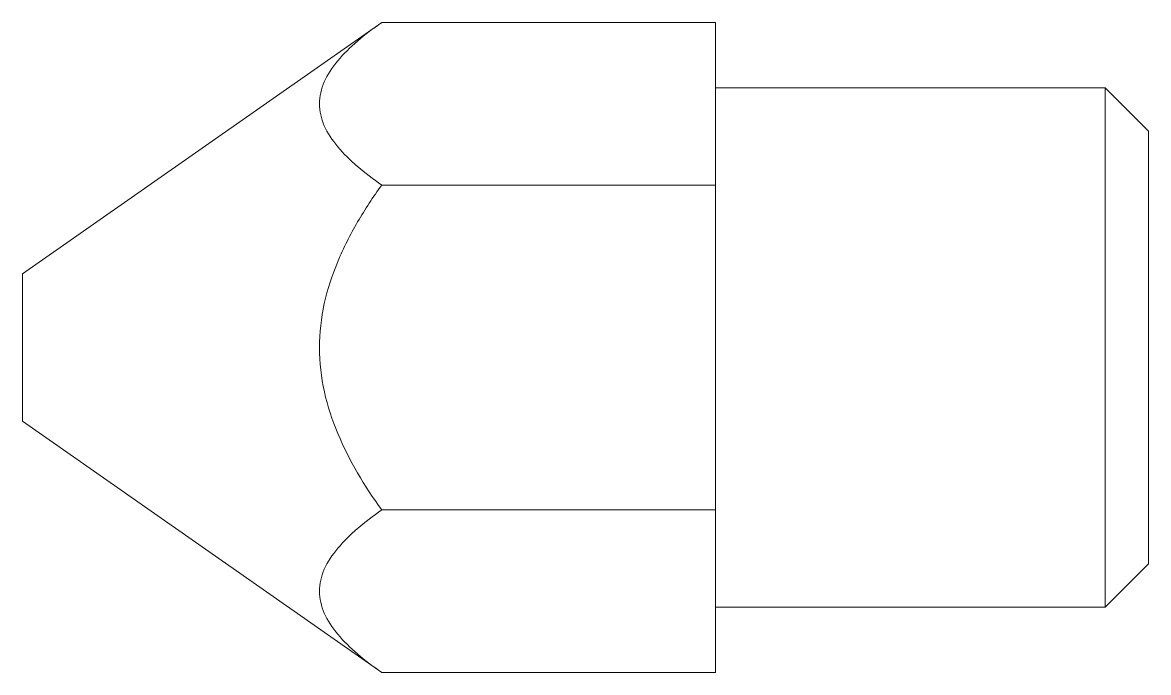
# Paper-space layout '_Right' of a CAD drawing. Header units: millimetres. Extents: x -4.5 to 8.5, y -3.8 to 3.8.
import ezdxf

# ---------------------------------------------------------------- set-up
doc = ezdxf.new("R2010")
doc.units = ezdxf.units.MM

psp = doc.layouts.new('_Right')

# ---------------------------------------------------------------- linework, layer by layer
at = {"color": 7, "linetype": 'Continuous', "lineweight": 15}
for p, q in [((-0.353, 3.753), (-4.5, 0.85)), ((-0.353, 3.753), (3.5, 3.753)), ((3.5, 3.753), (3.5, -3.753)), ((8, 3), (3.5, 3)), ((8.5, 2.5), (8, 3)), ((8, -3), (8, 3)), ((8.5, 2.5), (8.5, -2.5)), ((-0.353, 1.876), (3.5, 1.876)), ((-4.5, 0.85), (-4.5, -0.85)), ((-4.5, -0.85), (-0.353, -3.753)), ((-0.353, -1.876), (3.5, -1.876)), ((8, -3), (8.5, -2.5)), ((3.5, -3), (8, -3)), ((-0.353, -3.753), (3.5, -3.753))]:
    psp.add_line(p, q, dxfattribs=at)
for points, knots in [([(-0.353, 3.753), (-0.552, 3.614), (-0.728, 3.469), (-0.925, 3.233), (-0.979, 3.151), (-1.052, 2.985), (-1.071, 2.9), (-1.071, 2.728), (-1.052, 2.644), (-0.979, 2.478), (-0.925, 2.396), (-0.728, 2.16), (-0.552, 2.015), (-0.353, 1.876)], [0, 0, 0, 0, 0.25, 0.25, 0.375, 0.375, 0.5, 0.5, 0.625, 0.625, 0.75, 0.75, 1, 1, 1, 1]), ([(-0.353, -1.876), (-0.55, -1.601), (-0.729, -1.306), (-0.924, -0.838), (-0.978, -0.677), (-1.051, -0.344), (-1.071, -0.172), (-1.072, 0.168), (-1.052, 0.339), (-0.979, 0.674), (-0.925, 0.835), (-0.795, 1.149), (-0.716, 1.302), (-0.545, 1.597), (-0.451, 1.739), (-0.353, 1.876)], [0, 0, 0, 0, 0.25, 0.25, 0.375, 0.375, 0.5, 0.5, 0.625, 0.625, 0.75, 0.75, 0.875, 0.875, 1, 1, 1, 1]), ([(-0.353, -1.876), (-0.552, -2.015), (-0.728, -2.161), (-0.925, -2.396), (-0.979, -2.478), (-1.052, -2.644), (-1.071, -2.729), (-1.071, -2.901), (-1.052, -2.985), (-0.979, -3.151), (-0.925, -3.233), (-0.728, -3.469), (-0.552, -3.614), (-0.353, -3.753)], [0, 0, 0, 0, 0.25, 0.25, 0.375, 0.375, 0.5, 0.5, 0.625, 0.625, 0.75, 0.75, 1, 1, 1, 1])]:
    psp.add_open_spline(points, degree=3, knots=knots, dxfattribs=at)

doc.saveas('drawing.dxf')
